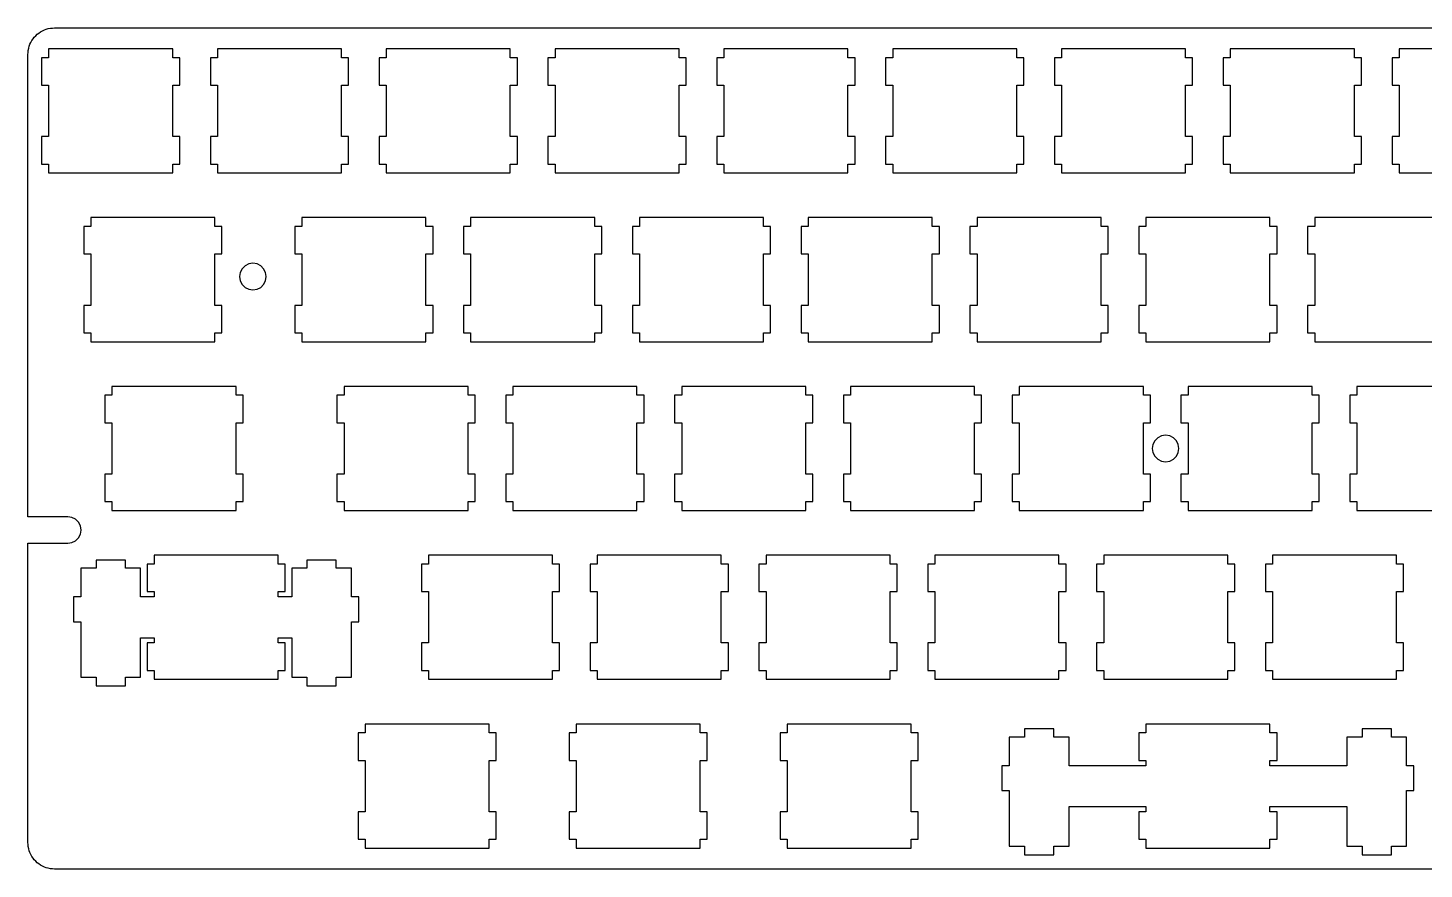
# Model space of a CAD drawing. Extents: x 0 to 285, y 0 to 95.
# Drawn here: x 0.1 to 157.7, y 0.1 to 95 of the extents above; entities that cross this region are included whole.
import ezdxf

# ---------------------------------------------------------------- set-up
doc = ezdxf.new("R2010")
doc.units = 0
doc.layers.get('0').update_dxf_attribs({"linetype": 'CONTINUOUS'})

msp = doc.modelspace()

# ---------------------------------------------------------------- linework, layer by layer
at = {"color": 0}
for p, q in [((1.33119, 94.452), (1.52687, 94.5815)), ((1.52687, 94.5815), (1.73357, 94.699)), ((1.73357, 94.699), (1.94579, 94.7967)), ((1.94579, 94.7967), (2.16765, 94.8778)), ((2.16765, 94.8778), (2.39365, 94.9427)), ((2.39365, 94.9427), (2.62516, 94.9882)), ((2.62516, 94.9882), (2.85943, 95.0158)), ((2.85943, 95.0158), (3.09507, 95.0253)), ((3.09507, 95.0253), (282.47, 95.0239)), ((0.24116, 92.9513), (0.32384, 93.1732)), ((0.32384, 93.1732), (0.42168, 93.3856)), ((0.42168, 93.3856), (0.53744, 93.5923)), ((0.53744, 93.5923), (0.66697, 93.7877)), ((0.66697, 93.7877), (0.81304, 93.9726)), ((0.81304, 93.9726), (0.97289, 94.1462)), ((0.97289, 94.1462), (1.14653, 94.306)), ((1.14653, 94.306), (1.33119, 94.452)), ((0.09371, 39.8625), (0.09508, 92.0239)), ((0.09508, 92.0239), (0.10473, 92.2595)), ((0.10473, 92.2595), (0.13091, 92.4941)), ((0.13091, 92.4941), (0.17777, 92.7255)), ((0.17777, 92.7255), (0.24116, 92.9513)), ((2.43224, 91.6615), (1.6316, 91.6615)), ((1.6316, 91.6615), (1.6316, 88.5624)), ((2.43224, 92.662), (2.43224, 91.6615)), ((16.4317, 92.662), (2.43224, 92.662)), ((16.4317, 91.6615), (16.4317, 92.662)), ((17.2324, 91.6615), (16.4317, 91.6615)), ((17.2324, 88.5624), (17.2324, 91.6615)), ((21.4822, 91.6615), (20.6816, 91.6615)), ((20.6816, 91.6615), (20.6816, 88.5624)), ((21.4822, 92.662), (21.4822, 91.6615)), ((35.4817, 92.662), (21.4822, 92.662)), ((35.4817, 91.6615), (35.4817, 92.662)), ((36.2825, 91.6615), (35.4817, 91.6615)), ((36.2825, 88.5624), (36.2825, 91.6615)), ((40.5324, 91.6615), (39.7316, 91.6615)), ((39.7316, 91.6615), (39.7316, 88.5624)), ((40.5324, 92.662), (40.5324, 91.6615)), ((54.5317, 92.662), (40.5324, 92.662)), ((54.5317, 91.6615), (54.5317, 92.662)), ((55.3311, 91.6615), (54.5317, 91.6615)), ((55.3311, 88.5624), (55.3311, 91.6615)), ((59.581, 91.6615), (58.7816, 91.6615)), ((58.7816, 91.6615), (58.7816, 88.5624)), ((59.581, 92.662), (59.581, 91.6615)), ((73.5817, 92.662), (59.581, 92.662)), ((73.5817, 91.6615), (73.5817, 92.662)), ((74.3825, 91.6615), (73.5817, 91.6615)), ((74.3825, 88.5624), (74.3825, 91.6615)), ((78.6324, 91.6615), (77.8316, 91.6615)), ((77.8316, 91.6615), (77.8316, 88.5624)), ((78.6324, 92.662), (78.6324, 91.6615)), ((92.6317, 92.662), (78.6324, 92.662)), ((92.6317, 91.6615), (92.6317, 92.662)), ((93.4325, 91.6615), (92.6317, 91.6615)), ((93.4325, 88.5624), (93.4325, 91.6615)), ((97.6824, 91.6615), (96.8816, 91.6615)), ((96.8816, 91.6615), (96.8816, 88.5624)), ((97.6824, 92.662), (97.6824, 91.6615)), ((111.682, 92.662), (97.6824, 92.662)), ((111.682, 91.6615), (111.682, 92.662)), ((112.482, 91.6615), (111.682, 91.6615)), ((112.482, 88.5624), (112.482, 91.6615)), ((116.732, 91.6615), (115.932, 91.6615)), ((115.932, 91.6615), (115.932, 88.5624)), ((116.732, 92.662), (116.732, 91.6615)), ((130.732, 92.662), (116.732, 92.662)), ((130.732, 91.6615), (130.732, 92.662)), ((131.532, 91.6615), (130.732, 91.6615)), ((131.532, 88.5624), (131.532, 91.6615)), ((135.782, 91.6615), (134.982, 91.6615)), ((134.982, 91.6615), (134.982, 88.5624)), ((135.782, 92.662), (135.782, 91.6615)), ((149.782, 92.662), (135.782, 92.662)), ((149.782, 91.6615), (149.782, 92.662)), ((150.581, 91.6615), (149.782, 91.6615)), ((150.581, 88.5624), (150.581, 91.6615)), ((154.831, 91.6615), (154.032, 91.6615)), ((154.032, 91.6615), (154.032, 88.5624)), ((154.831, 92.662), (154.831, 91.6615)), ((168.832, 92.662), (154.831, 92.662)), ((1.6316, 88.5624), (2.43224, 88.5624)), ((2.43224, 88.5624), (2.43224, 82.7624)), ((16.4317, 82.7624), (16.4317, 88.5624)), ((16.4317, 88.5624), (17.2324, 88.5624)), ((20.6816, 88.5624), (21.4822, 88.5624)), ((21.4822, 88.5624), (21.4822, 82.7624)), ((35.4817, 82.7624), (35.4817, 88.5624)), ((35.4817, 88.5624), (36.2825, 88.5624)), ((39.7316, 88.5624), (40.5324, 88.5624)), ((40.5324, 88.5624), (40.5324, 82.7624)), ((54.5317, 82.7624), (54.5317, 88.5624)), ((54.5317, 88.5624), (55.3311, 88.5624)), ((58.7816, 88.5624), (59.581, 88.5624)), ((59.581, 88.5624), (59.581, 82.7624)), ((73.5817, 82.7624), (73.5817, 88.5624)), ((73.5817, 88.5624), (74.3825, 88.5624)), ((77.8316, 88.5624), (78.6324, 88.5624)), ((78.6324, 88.5624), (78.6324, 82.7624)), ((92.6317, 82.7624), (92.6317, 88.5624)), ((92.6317, 88.5624), (93.4325, 88.5624)), ((96.8816, 88.5624), (97.6824, 88.5624)), ((97.6824, 88.5624), (97.6824, 82.7624)), ((111.682, 82.7624), (111.682, 88.5624)), ((111.682, 88.5624), (112.482, 88.5624)), ((115.932, 88.5624), (116.732, 88.5624)), ((116.732, 88.5624), (116.732, 82.7624)), ((130.732, 82.7624), (130.732, 88.5624)), ((130.732, 88.5624), (131.532, 88.5624)), ((134.982, 88.5624), (135.782, 88.5624)), ((135.782, 88.5624), (135.782, 82.7624)), ((149.782, 82.7624), (149.782, 88.5624)), ((149.782, 88.5624), (150.581, 88.5624)), ((154.032, 88.5624), (154.831, 88.5624)), ((154.831, 88.5624), (154.831, 82.7624)), ((2.43224, 82.7624), (1.6316, 82.7624)), ((1.6316, 82.7624), (1.6316, 79.6618)), ((17.2324, 82.7624), (16.4317, 82.7624)), ((17.2324, 79.6618), (17.2324, 82.7624)), ((21.4822, 82.7624), (20.6816, 82.7624)), ((20.6816, 82.7624), (20.6816, 79.6618)), ((36.2825, 82.7624), (35.4817, 82.7624)), ((36.2825, 79.6618), (36.2825, 82.7624)), ((40.5324, 82.7624), (39.7316, 82.7624)), ((39.7316, 82.7624), (39.7316, 79.6618)), ((55.3311, 82.7624), (54.5317, 82.7624)), ((55.3311, 79.6618), (55.3311, 82.7624)), ((59.581, 82.7624), (58.7816, 82.7624)), ((58.7816, 82.7624), (58.7816, 79.6618)), ((74.3825, 82.7624), (73.5817, 82.7624)), ((74.3825, 79.6618), (74.3825, 82.7624)), ((78.6324, 82.7624), (77.8316, 82.7624)), ((77.8316, 82.7624), (77.8316, 79.6618)), ((93.4325, 82.7624), (92.6317, 82.7624)), ((93.4325, 79.6618), (93.4325, 82.7624)), ((97.6824, 82.7624), (96.8816, 82.7624)), ((96.8816, 82.7624), (96.8816, 79.6618)), ((112.482, 82.7624), (111.682, 82.7624)), ((112.482, 79.6618), (112.482, 82.7624)), ((116.732, 82.7624), (115.932, 82.7624)), ((115.932, 82.7624), (115.932, 79.6618)), ((131.532, 82.7624), (130.732, 82.7624)), ((131.532, 79.6618), (131.532, 82.7624)), ((135.782, 82.7624), (134.982, 82.7624)), ((134.982, 82.7624), (134.982, 79.6618)), ((150.581, 82.7624), (149.782, 82.7624)), ((150.581, 79.6618), (150.581, 82.7624)), ((154.831, 82.7624), (154.032, 82.7624)), ((154.032, 82.7624), (154.032, 79.6618)), ((1.6316, 79.6618), (2.43224, 79.6618)), ((2.43224, 79.6618), (2.43224, 78.6624)), ((16.4317, 78.6624), (16.4317, 79.6618)), ((16.4317, 79.6618), (17.2324, 79.6618)), ((20.6816, 79.6618), (21.4822, 79.6618)), ((21.4822, 79.6618), (21.4822, 78.6624)), ((35.4817, 78.6624), (35.4817, 79.6618)), ((35.4817, 79.6618), (36.2825, 79.6618)), ((39.7316, 79.6618), (40.5324, 79.6618)), ((40.5324, 79.6618), (40.5324, 78.6624)), ((54.5317, 78.6624), (54.5317, 79.6618)), ((54.5317, 79.6618), (55.3311, 79.6618)), ((58.7816, 79.6618), (59.581, 79.6618)), ((59.581, 79.6618), (59.581, 78.6624)), ((73.5817, 78.6624), (73.5817, 79.6618)), ((73.5817, 79.6618), (74.3825, 79.6618)), ((77.8316, 79.6618), (78.6324, 79.6618)), ((78.6324, 79.6618), (78.6324, 78.6624)), ((92.6317, 78.6624), (92.6317, 79.6618)), ((92.6317, 79.6618), (93.4325, 79.6618)), ((96.8816, 79.6618), (97.6824, 79.6618)), ((97.6824, 79.6618), (97.6824, 78.6624)), ((111.682, 78.6624), (111.682, 79.6618)), ((111.682, 79.6618), (112.482, 79.6618)), ((115.932, 79.6618), (116.732, 79.6618)), ((116.732, 79.6618), (116.732, 78.6624)), ((130.732, 78.6624), (130.732, 79.6618)), ((130.732, 79.6618), (131.532, 79.6618)), ((134.982, 79.6618), (135.782, 79.6618)), ((135.782, 79.6618), (135.782, 78.6624)), ((149.782, 78.6624), (149.782, 79.6618)), ((149.782, 79.6618), (150.581, 79.6618)), ((154.032, 79.6618), (154.831, 79.6618)), ((154.831, 79.6618), (154.831, 78.6624)), ((2.43224, 78.6624), (16.4317, 78.6624)), ((21.4822, 78.6624), (35.4817, 78.6624)), ((40.5324, 78.6624), (54.5317, 78.6624)), ((59.581, 78.6624), (73.5817, 78.6624)), ((78.6324, 78.6624), (92.6317, 78.6624)), ((97.6824, 78.6624), (111.682, 78.6624)), ((116.732, 78.6624), (130.732, 78.6624)), ((135.782, 78.6624), (149.782, 78.6624)), ((154.831, 78.6624), (168.832, 78.6624)), ((7.19473, 72.6115), (6.39547, 72.6115)), ((6.39547, 72.6115), (6.39547, 69.5124)), ((7.19473, 73.612), (7.19473, 72.6115)), ((21.1956, 73.612), (7.19473, 73.612)), ((21.1956, 72.6115), (21.1956, 73.612)), ((21.9949, 72.6115), (21.1956, 72.6115)), ((21.9949, 69.5124), (21.9949, 72.6115)), ((31.0059, 72.6115), (30.2066, 72.6115)), ((30.2066, 72.6115), (30.2066, 69.5124)), ((31.0059, 73.612), (31.0059, 72.6115)), ((45.0067, 73.612), (31.0059, 73.612)), ((45.0067, 72.6115), (45.0067, 73.612)), ((45.8075, 72.6115), (45.0067, 72.6115)), ((45.8075, 69.5124), (45.8075, 72.6115)), ((50.0574, 72.6115), (49.2566, 72.6115)), ((49.2566, 72.6115), (49.2566, 69.5124)), ((50.0574, 73.612), (50.0574, 72.6115)), ((64.0567, 73.612), (50.0574, 73.612)), ((64.0567, 72.6115), (64.0567, 73.612)), ((64.8575, 72.6115), (64.0567, 72.6115)), ((64.8575, 69.5124), (64.8575, 72.6115)), ((69.1074, 72.6115), (68.3066, 72.6115)), ((68.3066, 72.6115), (68.3066, 69.5124)), ((69.1074, 73.612), (69.1074, 72.6115)), ((83.1067, 73.612), (69.1074, 73.612)), ((83.1067, 72.6115), (83.1067, 73.612)), ((83.9075, 72.6115), (83.1067, 72.6115)), ((83.9075, 69.5124), (83.9075, 72.6115)), ((88.1574, 72.6115), (87.3566, 72.6115)), ((87.3566, 72.6115), (87.3566, 69.5124)), ((88.1574, 73.612), (88.1574, 72.6115)), ((102.157, 73.612), (88.1574, 73.612)), ((102.157, 72.6115), (102.157, 73.612)), ((102.956, 72.6115), (102.157, 72.6115)), ((102.956, 69.5124), (102.956, 72.6115)), ((107.206, 72.6115), (106.407, 72.6115)), ((106.407, 72.6115), (106.407, 69.5124)), ((107.206, 73.612), (107.206, 72.6115)), ((121.207, 73.612), (107.206, 73.612)), ((121.207, 72.6115), (121.207, 73.612)), ((122.007, 72.6115), (121.207, 72.6115)), ((122.007, 69.5124), (122.007, 72.6115)), ((126.257, 72.6115), (125.457, 72.6115)), ((125.457, 72.6115), (125.457, 69.5124)), ((126.257, 73.612), (126.257, 72.6115)), ((140.257, 73.612), (126.257, 73.612)), ((140.257, 72.6115), (140.257, 73.612)), ((141.056, 72.6115), (140.257, 72.6115)), ((141.056, 69.5124), (141.056, 72.6115)), ((145.306, 72.6115), (144.507, 72.6115)), ((144.507, 72.6115), (144.507, 69.5124)), ((145.306, 73.612), (145.306, 72.6115)), ((159.307, 73.612), (145.306, 73.612)), ((6.39547, 69.5124), (7.19473, 69.5124)), ((7.19473, 69.5124), (7.19473, 63.7124)), ((21.1956, 63.7124), (21.1956, 69.5124)), ((21.1956, 69.5124), (21.9949, 69.5124)), ((30.2066, 69.5124), (31.0059, 69.5124)), ((31.0059, 69.5124), (31.0059, 63.7124)), ((45.0067, 63.7124), (45.0067, 69.5124)), ((45.0067, 69.5124), (45.8075, 69.5124)), ((49.2566, 69.5124), (50.0574, 69.5124)), ((50.0574, 69.5124), (50.0574, 63.7124)), ((64.0567, 63.7124), (64.0567, 69.5124)), ((64.0567, 69.5124), (64.8575, 69.5124)), ((68.3066, 69.5124), (69.1074, 69.5124)), ((69.1074, 69.5124), (69.1074, 63.7124)), ((83.1067, 63.7124), (83.1067, 69.5124)), ((83.1067, 69.5124), (83.9075, 69.5124)), ((87.3566, 69.5124), (88.1574, 69.5124)), ((88.1574, 69.5124), (88.1574, 63.7124)), ((102.157, 63.7124), (102.157, 69.5124)), ((102.157, 69.5124), (102.956, 69.5124)), ((106.407, 69.5124), (107.206, 69.5124)), ((107.206, 69.5124), (107.206, 63.7124)), ((121.207, 63.7124), (121.207, 69.5124)), ((121.207, 69.5124), (122.007, 69.5124)), ((125.457, 69.5124), (126.257, 69.5124)), ((126.257, 69.5124), (126.257, 63.7124)), ((140.257, 63.7124), (140.257, 69.5124)), ((140.257, 69.5124), (141.056, 69.5124)), ((144.507, 69.5124), (145.306, 69.5124)), ((145.306, 69.5124), (145.306, 63.7124)), ((24.2686, 67.8438), (24.055, 67.4261)), ((24.6007, 68.1743), (24.2686, 67.8438)), ((25.0197, 68.3877), (24.6007, 68.1743)), ((25.4827, 68.4611), (25.0197, 68.3877)), ((25.9457, 68.3877), (25.4827, 68.4611)), ((26.3633, 68.1743), (25.9457, 68.3877)), ((26.6967, 67.8438), (26.3633, 68.1743)), ((26.9076, 67.4261), (26.6967, 67.8438)), ((24.055, 67.4261), (23.9834, 66.9604)), ((23.9834, 66.9604), (24.055, 66.4972)), ((24.055, 66.4972), (24.2686, 66.0799)), ((26.6967, 66.0799), (26.9076, 66.4972)), ((26.9834, 66.9604), (26.9076, 67.4261)), ((26.9076, 66.4972), (26.9834, 66.9604)), ((24.2686, 66.0799), (24.6007, 65.7475)), ((24.6007, 65.7475), (25.0197, 65.5355)), ((25.0197, 65.5355), (25.4827, 65.4597)), ((25.4827, 65.4597), (25.9457, 65.5355)), ((25.9457, 65.5355), (26.3633, 65.7475)), ((26.3633, 65.7475), (26.6967, 66.0799)), ((7.19473, 63.7124), (6.39547, 63.7124)), ((6.39547, 63.7124), (6.39547, 60.6118)), ((21.9949, 63.7124), (21.1956, 63.7124)), ((21.9949, 60.6118), (21.9949, 63.7124)), ((31.0059, 63.7124), (30.2066, 63.7124)), ((30.2066, 63.7124), (30.2066, 60.6118)), ((45.8075, 63.7124), (45.0067, 63.7124)), ((45.8075, 60.6118), (45.8075, 63.7124)), ((50.0574, 63.7124), (49.2566, 63.7124)), ((49.2566, 63.7124), (49.2566, 60.6118)), ((64.8575, 63.7124), (64.0567, 63.7124)), ((64.8575, 60.6118), (64.8575, 63.7124)), ((69.1074, 63.7124), (68.3066, 63.7124)), ((68.3066, 63.7124), (68.3066, 60.6118)), ((83.9075, 63.7124), (83.1067, 63.7124)), ((83.9075, 60.6118), (83.9075, 63.7124)), ((88.1574, 63.7124), (87.3566, 63.7124)), ((87.3566, 63.7124), (87.3566, 60.6118)), ((102.956, 63.7124), (102.157, 63.7124)), ((102.956, 60.6118), (102.956, 63.7124)), ((107.206, 63.7124), (106.407, 63.7124)), ((106.407, 63.7124), (106.407, 60.6118)), ((122.007, 63.7124), (121.207, 63.7124)), ((122.007, 60.6118), (122.007, 63.7124)), ((126.257, 63.7124), (125.457, 63.7124)), ((125.457, 63.7124), (125.457, 60.6118)), ((141.056, 63.7124), (140.257, 63.7124)), ((141.056, 60.6118), (141.056, 63.7124)), ((145.306, 63.7124), (144.507, 63.7124)), ((144.507, 63.7124), (144.507, 60.6118)), ((6.39547, 60.6118), (7.19473, 60.6118)), ((7.19473, 60.6118), (7.19473, 59.6124)), ((21.1956, 59.6124), (21.1956, 60.6118)), ((21.1956, 60.6118), (21.9949, 60.6118)), ((30.2066, 60.6118), (31.0059, 60.6118)), ((31.0059, 60.6118), (31.0059, 59.6124)), ((45.0067, 59.6124), (45.0067, 60.6118)), ((45.0067, 60.6118), (45.8075, 60.6118)), ((49.2566, 60.6118), (50.0574, 60.6118)), ((50.0574, 60.6118), (50.0574, 59.6124)), ((64.0567, 59.6124), (64.0567, 60.6118)), ((64.0567, 60.6118), (64.8575, 60.6118)), ((68.3066, 60.6118), (69.1074, 60.6118)), ((69.1074, 60.6118), (69.1074, 59.6124)), ((83.1067, 59.6124), (83.1067, 60.6118)), ((83.1067, 60.6118), (83.9075, 60.6118)), ((87.3566, 60.6118), (88.1574, 60.6118)), ((88.1574, 60.6118), (88.1574, 59.6124)), ((102.157, 59.6124), (102.157, 60.6118)), ((102.157, 60.6118), (102.956, 60.6118)), ((106.407, 60.6118), (107.206, 60.6118)), ((107.206, 60.6118), (107.206, 59.6124)), ((121.207, 59.6124), (121.207, 60.6118)), ((121.207, 60.6118), (122.007, 60.6118)), ((125.457, 60.6118), (126.257, 60.6118)), ((126.257, 60.6118), (126.257, 59.6124)), ((140.257, 59.6124), (140.257, 60.6118)), ((140.257, 60.6118), (141.056, 60.6118)), ((144.507, 60.6118), (145.306, 60.6118)), ((145.306, 60.6118), (145.306, 59.6124)), ((7.19473, 59.6124), (21.1956, 59.6124)), ((31.0059, 59.6124), (45.0067, 59.6124)), ((50.0574, 59.6124), (64.0567, 59.6124)), ((69.1074, 59.6124), (83.1067, 59.6124)), ((88.1574, 59.6124), (102.157, 59.6124)), ((107.206, 59.6124), (121.207, 59.6124)), ((126.257, 59.6124), (140.257, 59.6124)), ((145.306, 59.6124), (159.307, 59.6124)), ((9.57598, 54.5606), (9.57598, 53.5615)), ((23.5768, 54.5606), (9.57598, 54.5606)), ((23.5768, 53.5615), (23.5768, 54.5606)), ((35.7699, 54.5606), (35.7699, 53.5615)), ((49.7706, 54.5606), (35.7699, 54.5606)), ((49.7706, 53.5615), (49.7706, 54.5606)), ((54.8185, 54.5606), (54.8185, 53.5615)), ((68.8192, 54.5606), (54.8185, 54.5606)), ((68.8192, 53.5615), (68.8192, 54.5606)), ((73.8699, 54.5606), (73.8699, 53.5615)), ((87.8692, 54.5606), (73.8699, 54.5606)), ((87.8692, 53.5615), (87.8692, 54.5606)), ((92.9199, 54.5606), (92.9199, 53.5615)), ((106.919, 54.5606), (92.9199, 54.5606)), ((106.919, 53.5615), (106.919, 54.5606)), ((111.968, 54.5606), (111.968, 53.5615)), ((125.971, 54.5606), (111.968, 54.5606)), ((125.971, 53.5615), (125.971, 54.5606)), ((131.02, 54.5606), (131.02, 53.5615)), ((145.019, 54.5606), (131.02, 54.5606)), ((145.019, 53.5615), (145.019, 54.5606)), ((150.07, 54.5606), (150.07, 53.5615)), ((164.069, 54.5606), (150.07, 54.5606)), ((9.57598, 53.5615), (8.77672, 53.5615)), ((8.77672, 53.5615), (8.77672, 50.4624)), ((24.3761, 53.5615), (23.5768, 53.5615)), ((24.3761, 50.4624), (24.3761, 53.5615)), ((35.7699, 53.5615), (34.9705, 53.5615)), ((34.9705, 53.5615), (34.9705, 50.4624)), ((50.5686, 53.5615), (49.7706, 53.5615)), ((50.5686, 50.4624), (50.5686, 53.5615)), ((54.8185, 53.5615), (54.0205, 53.5615)), ((54.0205, 53.5615), (54.0205, 50.4624)), ((69.62, 53.5615), (68.8192, 53.5615)), ((69.62, 50.4624), (69.62, 53.5615)), ((73.8699, 53.5615), (73.0691, 53.5615)), ((73.0691, 53.5615), (73.0691, 50.4624)), ((88.67, 53.5615), (87.8692, 53.5615)), ((88.67, 50.4624), (88.67, 53.5615)), ((92.9199, 53.5615), (92.1191, 53.5615)), ((92.1191, 53.5615), (92.1191, 50.4624)), ((107.719, 53.5615), (106.919, 53.5615)), ((107.719, 50.4624), (107.719, 53.5615)), ((111.968, 53.5615), (111.169, 53.5615)), ((111.169, 53.5615), (111.169, 50.4624)), ((126.77, 53.5615), (125.971, 53.5615)), ((126.77, 50.4624), (126.77, 53.5615)), ((131.02, 53.5615), (130.218, 53.5615)), ((130.218, 53.5615), (130.218, 50.4624)), ((145.82, 53.5615), (145.019, 53.5615)), ((145.82, 50.4624), (145.82, 53.5615)), ((150.07, 53.5615), (149.269, 53.5615)), ((149.269, 53.5615), (149.269, 50.4624)), ((8.77672, 50.4624), (9.57598, 50.4624)), ((9.57598, 50.4624), (9.57598, 44.661)), ((23.5768, 44.661), (23.5768, 50.4624)), ((23.5768, 50.4624), (24.3761, 50.4624)), ((34.9705, 50.4624), (35.7699, 50.4624)), ((35.7699, 50.4624), (35.7699, 44.661)), ((49.7706, 44.661), (49.7706, 50.4624)), ((49.7706, 50.4624), (50.5686, 50.4624)), ((54.0205, 50.4624), (54.8185, 50.4624)), ((54.8185, 50.4624), (54.8185, 44.661)), ((68.8192, 44.661), (68.8192, 50.4624)), ((68.8192, 50.4624), (69.62, 50.4624)), ((73.0691, 50.4624), (73.8699, 50.4624)), ((73.8699, 50.4624), (73.8699, 44.661)), ((87.8692, 44.661), (87.8692, 50.4624)), ((87.8692, 50.4624), (88.67, 50.4624)), ((92.1191, 50.4624), (92.9199, 50.4624)), ((92.9199, 50.4624), (92.9199, 44.661)), ((106.919, 44.661), (106.919, 50.4624)), ((106.919, 50.4624), (107.719, 50.4624)), ((111.169, 50.4624), (111.968, 50.4624)), ((111.968, 50.4624), (111.968, 44.661)), ((125.971, 44.661), (125.971, 50.4624)), ((125.971, 50.4624), (126.77, 50.4624)), ((130.218, 50.4624), (131.02, 50.4624)), ((131.02, 50.4624), (131.02, 44.661)), ((145.019, 44.661), (145.019, 50.4624)), ((145.019, 50.4624), (145.82, 50.4624)), ((149.269, 50.4624), (150.07, 50.4624)), ((150.07, 50.4624), (150.07, 44.661)), ((128.02, 48.9864), (127.601, 48.7743)), ((128.483, 49.0594), (128.02, 48.9864)), ((128.946, 48.9864), (128.483, 49.0594)), ((129.365, 48.7743), (128.946, 48.9864)), ((127.056, 48.0247), (126.983, 47.5601)), ((126.983, 47.5601), (127.056, 47.0972)), ((127.269, 48.442), (127.056, 48.0247)), ((127.601, 48.7743), (127.269, 48.442)), ((129.697, 48.442), (129.365, 48.7743)), ((129.908, 48.0247), (129.697, 48.442)), ((129.983, 47.5601), (129.908, 48.0247)), ((129.908, 47.0972), (129.983, 47.5601)), ((127.056, 47.0972), (127.269, 46.6796)), ((127.269, 46.6796), (127.601, 46.3476)), ((127.601, 46.3476), (128.02, 46.1338)), ((128.02, 46.1338), (128.483, 46.0597)), ((128.483, 46.0597), (128.946, 46.1338)), ((128.946, 46.1338), (129.365, 46.3476)), ((129.365, 46.3476), (129.697, 46.6796)), ((129.697, 46.6796), (129.908, 47.0972)), ((9.57598, 44.661), (8.77672, 44.661)), ((8.77672, 44.661), (8.77672, 41.5618)), ((24.3761, 44.661), (23.5768, 44.661)), ((24.3761, 41.5618), (24.3761, 44.661)), ((35.7699, 44.661), (34.9705, 44.661)), ((34.9705, 44.661), (34.9705, 41.5618)), ((50.5686, 44.661), (49.7706, 44.661)), ((50.5686, 41.5618), (50.5686, 44.661)), ((54.8185, 44.661), (54.0205, 44.661)), ((54.0205, 44.661), (54.0205, 41.5618)), ((69.62, 44.661), (68.8192, 44.661)), ((69.62, 41.5618), (69.62, 44.661)), ((73.8699, 44.661), (73.0691, 44.661)), ((73.0691, 44.661), (73.0691, 41.5618)), ((88.67, 44.661), (87.8692, 44.661)), ((88.67, 41.5618), (88.67, 44.661)), ((92.9199, 44.661), (92.1191, 44.661)), ((92.1191, 44.661), (92.1191, 41.5618)), ((107.719, 44.661), (106.919, 44.661)), ((107.719, 41.5618), (107.719, 44.661)), ((111.968, 44.661), (111.169, 44.661)), ((111.169, 44.661), (111.169, 41.5618)), ((126.77, 44.661), (125.971, 44.661)), ((126.77, 41.5618), (126.77, 44.661)), ((131.02, 44.661), (130.218, 44.661)), ((130.218, 44.661), (130.218, 41.5618)), ((145.82, 44.661), (145.019, 44.661)), ((145.82, 41.5618), (145.82, 44.661)), ((150.07, 44.661), (149.269, 44.661)), ((149.269, 44.661), (149.269, 41.5618)), ((8.77672, 41.5618), (9.57598, 41.5618)), ((9.57598, 41.5618), (9.57598, 40.5613)), ((23.5768, 40.5613), (23.5768, 41.5618)), ((23.5768, 41.5618), (24.3761, 41.5618)), ((34.9705, 41.5618), (35.7699, 41.5618)), ((35.7699, 41.5618), (35.7699, 40.5613)), ((49.7706, 40.5613), (49.7706, 41.5618)), ((49.7706, 41.5618), (50.5686, 41.5618)), ((54.0205, 41.5618), (54.8185, 41.5618)), ((54.8185, 41.5618), (54.8185, 40.5613)), ((68.8192, 40.5613), (68.8192, 41.5618)), ((68.8192, 41.5618), (69.62, 41.5618)), ((73.0691, 41.5618), (73.8699, 41.5618)), ((73.8699, 41.5618), (73.8699, 40.5613)), ((87.8692, 40.5613), (87.8692, 41.5618)), ((87.8692, 41.5618), (88.67, 41.5618)), ((92.1191, 41.5618), (92.9199, 41.5618)), ((92.9199, 41.5618), (92.9199, 40.5613)), ((106.919, 40.5613), (106.919, 41.5618)), ((106.919, 41.5618), (107.719, 41.5618)), ((111.169, 41.5618), (111.968, 41.5618)), ((111.968, 41.5618), (111.968, 40.5613)), ((125.971, 40.5613), (125.971, 41.5618)), ((125.971, 41.5618), (126.77, 41.5618)), ((130.218, 41.5618), (131.02, 41.5618)), ((131.02, 41.5618), (131.02, 40.5613)), ((145.019, 40.5613), (145.019, 41.5618)), ((145.019, 41.5618), (145.82, 41.5618)), ((149.269, 41.5618), (150.07, 41.5618)), ((150.07, 41.5618), (150.07, 40.5613)), ((4.59574, 39.8611), (0.09371, 39.8625)), ((5.05876, 39.788), (4.59574, 39.8611)), ((5.47769, 39.5746), (5.05876, 39.788)), ((5.80842, 39.2437), (5.47769, 39.5746)), ((9.57598, 40.5613), (23.5768, 40.5613)), ((35.7699, 40.5613), (49.7706, 40.5613)), ((54.8185, 40.5613), (68.8192, 40.5613)), ((73.8699, 40.5613), (87.8692, 40.5613)), ((92.9199, 40.5613), (106.919, 40.5613)), ((111.968, 40.5613), (125.971, 40.5613)), ((131.02, 40.5613), (145.019, 40.5613)), ((150.07, 40.5613), (164.069, 40.5613)), ((6.02065, 38.8264), (5.80842, 39.2437)), ((5.80842, 37.4784), (6.02065, 37.8961)), ((6.09367, 38.3618), (6.02065, 38.8264)), ((6.02065, 37.8961), (6.09505, 38.3603)), ((6.09505, 38.3603), (6.09367, 38.3618)), ((0.09371, 3.09921), (0.09371, 36.861)), ((0.09371, 36.861), (4.59574, 36.861)), ((4.59574, 36.861), (5.05876, 36.9355)), ((5.05876, 36.9355), (5.47769, 37.1479)), ((5.47769, 37.1479), (5.80842, 37.4784)), ((11.0877, 34.9622), (7.78866, 34.9622)), ((7.78866, 34.9622), (7.78866, 34.0417)), ((11.0877, 34.0417), (11.0877, 34.9622)), ((14.3371, 35.512), (14.3371, 34.5116)), ((28.3366, 35.512), (14.3371, 35.512)), ((28.3366, 34.5116), (28.3366, 35.512)), ((34.8878, 34.9622), (31.5874, 34.9622)), ((31.5874, 34.9622), (31.5874, 34.0417)), ((34.8878, 34.0417), (34.8878, 34.9622)), ((45.2949, 35.512), (45.2949, 34.5116)), ((59.2956, 35.512), (45.2949, 35.512)), ((59.2956, 34.5116), (59.2956, 35.512)), ((64.3449, 35.512), (64.3449, 34.5116)), ((78.3456, 35.512), (64.3449, 35.512)), ((78.3456, 34.5116), (78.3456, 35.512)), ((83.3949, 35.512), (83.3949, 34.5116)), ((97.3956, 35.512), (83.3949, 35.512)), ((97.3956, 34.5116), (97.3956, 35.512)), ((102.445, 35.512), (102.445, 34.5116)), ((116.444, 35.512), (102.445, 35.512)), ((116.444, 34.5116), (116.444, 35.512)), ((121.495, 35.512), (121.495, 34.5116)), ((135.496, 35.512), (121.495, 35.512)), ((135.496, 34.5116), (135.496, 35.512)), ((140.545, 35.512), (140.545, 34.5116)), ((154.544, 35.512), (140.545, 35.512)), ((154.544, 34.5116), (154.544, 35.512)), ((7.78866, 34.0417), (6.06337, 34.0417)), ((6.06337, 34.0417), (6.06337, 30.8115)), ((12.813, 34.0417), (11.0877, 34.0417)), ((12.813, 30.8115), (12.813, 34.0417)), ((14.3371, 34.5116), (13.5378, 34.5116)), ((13.5378, 34.5116), (13.5378, 31.4124)), ((29.1373, 34.5116), (28.3366, 34.5116)), ((29.1373, 31.4124), (29.1373, 34.5116)), ((31.5874, 34.0417), (29.8634, 34.0417)), ((29.8634, 34.0417), (29.8634, 30.8115)), ((36.613, 34.0417), (34.8878, 34.0417)), ((36.613, 30.8115), (36.613, 34.0417)), ((45.2949, 34.5116), (44.4941, 34.5116)), ((44.4941, 34.5116), (44.4941, 31.4124)), ((60.095, 34.5116), (59.2956, 34.5116)), ((60.095, 31.4124), (60.095, 34.5116)), ((64.3449, 34.5116), (63.5455, 34.5116)), ((63.5455, 34.5116), (63.5455, 31.4124)), ((79.145, 34.5116), (78.3456, 34.5116)), ((79.145, 31.4124), (79.145, 34.5116)), ((83.3949, 34.5116), (82.5955, 34.5116)), ((82.5955, 34.5116), (82.5955, 31.4124)), ((98.195, 34.5116), (97.3956, 34.5116)), ((98.195, 31.4124), (98.195, 34.5116)), ((102.445, 34.5116), (101.646, 34.5116)), ((101.646, 34.5116), (101.646, 31.4124)), ((117.245, 34.5116), (116.444, 34.5116)), ((117.245, 31.4124), (117.245, 34.5116)), ((121.495, 34.5116), (120.694, 34.5116)), ((120.694, 34.5116), (120.694, 31.4124)), ((136.295, 34.5116), (135.496, 34.5116)), ((136.295, 31.4124), (136.295, 34.5116)), ((140.545, 34.5116), (139.746, 34.5116)), ((139.746, 34.5116), (139.746, 31.4124)), ((155.345, 34.5116), (154.544, 34.5116)), ((155.345, 31.4124), (155.345, 34.5116)), ((6.06337, 30.8115), (5.23794, 30.8115)), ((5.23794, 30.8115), (5.23794, 28.0128)), ((14.3371, 30.8115), (12.813, 30.8115)), ((13.5378, 31.4124), (14.3371, 31.4124)), ((14.3371, 31.4124), (14.3371, 30.8115)), ((28.3366, 30.8115), (28.3366, 31.4124)), ((28.3366, 31.4124), (29.1373, 31.4124)), ((29.8634, 30.8115), (28.3366, 30.8115)), ((37.4385, 30.8115), (36.613, 30.8115)), ((37.4385, 28.0128), (37.4385, 30.8115)), ((44.4941, 31.4124), (45.2949, 31.4124)), ((45.2949, 31.4124), (45.2949, 25.6109)), ((59.2956, 25.6109), (59.2956, 31.4124)), ((59.2956, 31.4124), (60.095, 31.4124)), ((63.5455, 31.4124), (64.3449, 31.4124)), ((64.3449, 31.4124), (64.3449, 25.6109)), ((78.3456, 25.6109), (78.3456, 31.4124)), ((78.3456, 31.4124), (79.145, 31.4124)), ((82.5955, 31.4124), (83.3949, 31.4124)), ((83.3949, 31.4124), (83.3949, 25.6109)), ((97.3956, 25.6109), (97.3956, 31.4124)), ((97.3956, 31.4124), (98.195, 31.4124)), ((101.646, 31.4124), (102.445, 31.4124)), ((102.445, 31.4124), (102.445, 25.6109)), ((116.444, 25.6109), (116.444, 31.4124)), ((116.444, 31.4124), (117.245, 31.4124)), ((120.694, 31.4124), (121.495, 31.4124)), ((121.495, 31.4124), (121.495, 25.6109)), ((135.496, 25.6109), (135.496, 31.4124)), ((135.496, 31.4124), (136.295, 31.4124)), ((139.746, 31.4124), (140.545, 31.4124)), ((140.545, 31.4124), (140.545, 25.6109)), ((154.544, 25.6109), (154.544, 31.4124)), ((154.544, 31.4124), (155.345, 31.4124)), ((5.23794, 28.0128), (6.06337, 28.0128)), ((6.06337, 28.0128), (6.06337, 21.7427)), ((36.613, 21.7427), (36.613, 28.0128)), ((36.613, 28.0128), (37.4385, 28.0128)), ((12.813, 21.7427), (12.813, 26.2117)), ((12.813, 26.2117), (14.3371, 26.2117)), ((14.3371, 25.6109), (13.5378, 25.6109)), ((13.5378, 25.6109), (13.5378, 22.5116)), ((14.3371, 26.2117), (14.3371, 25.6109)), ((28.3366, 25.6109), (28.3366, 26.2117)), ((28.3366, 26.2117), (29.8634, 26.2117)), ((29.1373, 25.6109), (28.3366, 25.6109)), ((29.1373, 22.5116), (29.1373, 25.6109)), ((29.8634, 26.2117), (29.8634, 21.7427)), ((45.2949, 25.6109), (44.4941, 25.6109)), ((44.4941, 25.6109), (44.4941, 22.5116)), ((60.095, 25.6109), (59.2956, 25.6109)), ((60.095, 22.5116), (60.095, 25.6109)), ((64.3449, 25.6109), (63.5455, 25.6109)), ((63.5455, 25.6109), (63.5455, 22.5116)), ((79.145, 25.6109), (78.3456, 25.6109)), ((79.145, 22.5116), (79.145, 25.6109)), ((83.3949, 25.6109), (82.5955, 25.6109)), ((82.5955, 25.6109), (82.5955, 22.5116)), ((98.195, 25.6109), (97.3956, 25.6109)), ((98.195, 22.5116), (98.195, 25.6109)), ((102.445, 25.6109), (101.646, 25.6109)), ((101.646, 25.6109), (101.646, 22.5116)), ((117.245, 25.6109), (116.444, 25.6109)), ((117.245, 22.5116), (117.245, 25.6109)), ((121.495, 25.6109), (120.694, 25.6109)), ((120.694, 25.6109), (120.694, 22.5116)), ((136.295, 25.6109), (135.496, 25.6109)), ((136.295, 22.5116), (136.295, 25.6109)), ((140.545, 25.6109), (139.746, 25.6109)), ((139.746, 25.6109), (139.746, 22.5116)), ((155.345, 25.6109), (154.544, 25.6109)), ((155.345, 22.5116), (155.345, 25.6109)), ((13.5378, 22.5116), (14.3371, 22.5116)), ((14.3371, 22.5116), (14.3371, 21.5126)), ((28.3366, 21.5126), (28.3366, 22.5116)), ((28.3366, 22.5116), (29.1373, 22.5116)), ((44.4941, 22.5116), (45.2949, 22.5116)), ((45.2949, 22.5116), (45.2949, 21.5126)), ((59.2956, 21.5126), (59.2956, 22.5116)), ((59.2956, 22.5116), (60.095, 22.5116)), ((63.5455, 22.5116), (64.3449, 22.5116)), ((64.3449, 22.5116), (64.3449, 21.5126)), ((78.3456, 21.5126), (78.3456, 22.5116)), ((78.3456, 22.5116), (79.145, 22.5116)), ((82.5955, 22.5116), (83.3949, 22.5116)), ((83.3949, 22.5116), (83.3949, 21.5126)), ((97.3956, 21.5126), (97.3956, 22.5116)), ((97.3956, 22.5116), (98.195, 22.5116)), ((101.646, 22.5116), (102.445, 22.5116)), ((102.445, 22.5116), (102.445, 21.5126)), ((116.444, 21.5126), (116.444, 22.5116)), ((116.444, 22.5116), (117.245, 22.5116)), ((120.694, 22.5116), (121.495, 22.5116)), ((121.495, 22.5116), (121.495, 21.5126)), ((135.496, 21.5126), (135.496, 22.5116)), ((135.496, 22.5116), (136.295, 22.5116)), ((139.746, 22.5116), (140.545, 22.5116)), ((140.545, 22.5116), (140.545, 21.5126)), ((154.544, 21.5126), (154.544, 22.5116)), ((154.544, 22.5116), (155.345, 22.5116)), ((6.06337, 21.7427), (7.78866, 21.7427)), ((7.78866, 21.7427), (7.78866, 20.7615)), ((7.78866, 20.7615), (11.0877, 20.7615)), ((11.0877, 20.7615), (11.0877, 21.7427)), ((11.0877, 21.7427), (12.813, 21.7427)), ((14.3371, 21.5126), (28.3366, 21.5126)), ((29.8634, 21.7427), (31.5874, 21.7427)), ((31.5874, 21.7427), (31.5874, 20.7615)), ((31.5874, 20.7615), (34.8878, 20.7615)), ((34.8878, 20.7615), (34.8878, 21.7427)), ((34.8878, 21.7427), (36.613, 21.7427)), ((45.2949, 21.5126), (59.2956, 21.5126)), ((64.3449, 21.5126), (78.3456, 21.5126)), ((83.3949, 21.5126), (97.3956, 21.5126)), ((102.445, 21.5126), (116.444, 21.5126)), ((121.495, 21.5126), (135.496, 21.5126)), ((140.545, 21.5126), (154.544, 21.5126)), ((38.1512, 16.4621), (38.1512, 15.4616)), ((52.1518, 16.4621), (38.1512, 16.4621)), ((52.1518, 15.4616), (52.1518, 16.4621)), ((61.9622, 16.4621), (61.9622, 15.4616)), ((75.9615, 16.4621), (61.9622, 16.4621)), ((75.9615, 15.4616), (75.9615, 16.4621)), ((85.7762, 16.4621), (85.7762, 15.4616)), ((99.7768, 16.4621), (85.7762, 16.4621)), ((99.7768, 15.4616), (99.7768, 16.4621)), ((115.857, 15.9122), (112.557, 15.9122)), ((112.557, 15.9122), (112.557, 14.9917)), ((115.857, 14.9917), (115.857, 15.9122)), ((126.257, 16.4621), (126.257, 15.4616)), ((140.257, 16.4621), (126.257, 16.4621)), ((140.257, 15.4616), (140.257, 16.4621)), ((153.956, 15.9122), (150.657, 15.9122)), ((150.657, 15.9122), (150.657, 14.9917)), ((153.956, 14.9917), (153.956, 15.9122)), ((38.1512, 15.4616), (37.3518, 15.4616)), ((37.3518, 15.4616), (37.3518, 12.361)), ((52.9498, 15.4616), (52.1518, 15.4616)), ((52.9498, 12.361), (52.9498, 15.4616)), ((61.9622, 15.4616), (61.1628, 15.4616)), ((61.1628, 15.4616), (61.1628, 12.361)), ((76.7637, 15.4616), (75.9615, 15.4616)), ((76.7637, 12.361), (76.7637, 15.4616)), ((85.7762, 15.4616), (84.9768, 15.4616)), ((84.9768, 15.4616), (84.9768, 12.361)), ((100.575, 15.4616), (99.7768, 15.4616)), ((100.575, 12.361), (100.575, 15.4616)), ((112.557, 14.9917), (110.831, 14.9917)), ((110.831, 14.9917), (110.831, 11.7615)), ((117.581, 14.9917), (115.857, 14.9917)), ((117.581, 11.7615), (117.581, 14.9917)), ((126.257, 15.4616), (125.457, 15.4616)), ((125.457, 15.4616), (125.457, 12.361)), ((141.056, 15.4616), (140.257, 15.4616)), ((141.056, 12.361), (141.056, 15.4616)), ((150.657, 14.9917), (148.931, 14.9917)), ((148.931, 14.9917), (148.931, 11.7615)), ((155.681, 14.9917), (153.956, 14.9917)), ((155.681, 11.7615), (155.681, 14.9917)), ((37.3518, 12.361), (38.1512, 12.361)), ((38.1512, 12.361), (38.1512, 6.56086)), ((52.1518, 6.56086), (52.1518, 12.361)), ((52.1518, 12.361), (52.9498, 12.361)), ((61.1628, 12.361), (61.9622, 12.361)), ((61.9622, 12.361), (61.9622, 6.56086)), ((75.9615, 6.56086), (75.9615, 12.361)), ((75.9615, 12.361), (76.7637, 12.361)), ((84.9768, 12.361), (85.7762, 12.361)), ((85.7762, 12.361), (85.7762, 6.56086)), ((99.7768, 6.56086), (99.7768, 12.361)), ((99.7768, 12.361), (100.575, 12.361)), ((110.831, 11.7615), (110.007, 11.7615)), ((110.007, 11.7615), (110.007, 8.96278)), ((126.257, 11.7615), (117.581, 11.7615)), ((125.457, 12.361), (126.257, 12.361)), ((126.257, 12.361), (126.257, 11.7615)), ((140.257, 11.7615), (140.257, 12.361)), ((140.257, 12.361), (141.056, 12.361)), ((148.931, 11.7615), (140.257, 11.7615)), ((156.508, 11.7615), (155.681, 11.7615)), ((156.508, 8.96278), (156.508, 11.7615)), ((110.007, 8.96278), (110.831, 8.96278)), ((110.831, 8.96278), (110.831, 2.69269)), ((155.681, 2.69269), (155.681, 8.96278)), ((155.681, 8.96278), (156.508, 8.96278)), ((38.1512, 6.56086), (37.3518, 6.56086)), ((37.3518, 6.56086), (37.3518, 3.46163)), ((52.9498, 6.56086), (52.1518, 6.56086)), ((52.9498, 3.46163), (52.9498, 6.56086)), ((61.9622, 6.56086), (61.1628, 6.56086)), ((61.1628, 6.56086), (61.1628, 3.46163)), ((76.7637, 6.56086), (75.9615, 6.56086)), ((76.7637, 3.46163), (76.7637, 6.56086)), ((85.7762, 6.56086), (84.9768, 6.56086)), ((84.9768, 6.56086), (84.9768, 3.46163)), ((100.575, 6.56086), (99.7768, 6.56086)), ((100.575, 3.46163), (100.575, 6.56086)), ((117.581, 2.69269), (117.581, 7.16167)), ((117.581, 7.16167), (126.257, 7.16167)), ((126.257, 6.56086), (125.457, 6.56086)), ((125.457, 6.56086), (125.457, 3.46163)), ((126.257, 7.16167), (126.257, 6.56086)), ((140.257, 6.56086), (140.257, 7.16167)), ((140.257, 7.16167), (148.931, 7.16167)), ((141.056, 6.56086), (140.257, 6.56086)), ((141.056, 3.46163), (141.056, 6.56086)), ((148.931, 7.16167), (148.931, 2.69269)), ((37.3518, 3.46163), (38.1512, 3.46163)), ((38.1512, 3.46163), (38.1512, 2.46255)), ((52.1518, 2.46255), (52.1518, 3.46163)), ((52.1518, 3.46163), (52.9498, 3.46163)), ((61.1628, 3.46163), (61.9622, 3.46163)), ((61.9622, 3.46163), (61.9622, 2.46255)), ((75.9615, 2.46255), (75.9615, 3.46163)), ((75.9615, 3.46163), (76.7637, 3.46163)), ((84.9768, 3.46163), (85.7762, 3.46163)), ((85.7762, 3.46163), (85.7762, 2.46255)), ((99.7768, 2.46255), (99.7768, 3.46163)), ((99.7768, 3.46163), (100.575, 3.46163)), ((125.457, 3.46163), (126.257, 3.46163)), ((126.257, 3.46163), (126.257, 2.46255)), ((140.257, 2.46255), (140.257, 3.46163)), ((140.257, 3.46163), (141.056, 3.46163)), ((0.10473, 2.86219), (0.09371, 3.09921)), ((0.13091, 2.6293), (0.10473, 2.86219)), ((0.17777, 2.39779), (0.13091, 2.6293)), ((0.24116, 2.17041), (0.17777, 2.39779)), ((0.32384, 1.94992), (0.24116, 2.17041)), ((0.42168, 1.73633), (0.32384, 1.94992)), ((0.53744, 1.531), (0.42168, 1.73633)), ((38.1512, 2.46255), (52.1518, 2.46255)), ((61.9622, 2.46255), (75.9615, 2.46255)), ((85.7762, 2.46255), (99.7768, 2.46255)), ((110.831, 2.69269), (112.557, 2.69269)), ((112.557, 2.69269), (112.557, 1.71152)), ((112.557, 1.71152), (115.857, 1.71152)), ((115.857, 1.71152), (115.857, 2.69269)), ((115.857, 2.69269), (117.581, 2.69269)), ((126.257, 2.46255), (140.257, 2.46255)), ((148.931, 2.69269), (150.657, 2.69269)), ((150.657, 2.69269), (150.657, 1.71152)), ((150.657, 1.71152), (153.956, 1.71152)), ((153.956, 1.71152), (153.956, 2.69269)), ((153.956, 2.69269), (155.681, 2.69269)), ((0.66697, 1.33532), (0.53744, 1.531)), ((0.81304, 1.15066), (0.66697, 1.33532)), ((0.97289, 0.97703), (0.81304, 1.15066)), ((1.14653, 0.81718), (0.97289, 0.97703)), ((1.33119, 0.6711), (1.14653, 0.81718)), ((1.52687, 0.54019), (1.33119, 0.6711)), ((1.73357, 0.42444), (1.52687, 0.54019)), ((1.94579, 0.3266), (1.73357, 0.42444)), ((2.16765, 0.24529), (1.94579, 0.3266)), ((2.39365, 0.18052), (2.16765, 0.24529)), ((2.62516, 0.13505), (2.39365, 0.18052)), ((2.85943, 0.10749), (2.62516, 0.13505)), ((3.09507, 0.09646), (2.85943, 0.10749)), ((282.47, 0.09646), (3.09507, 0.09646))]:
    msp.add_line(p, q, dxfattribs=at)

doc.saveas('drawing.dxf')
